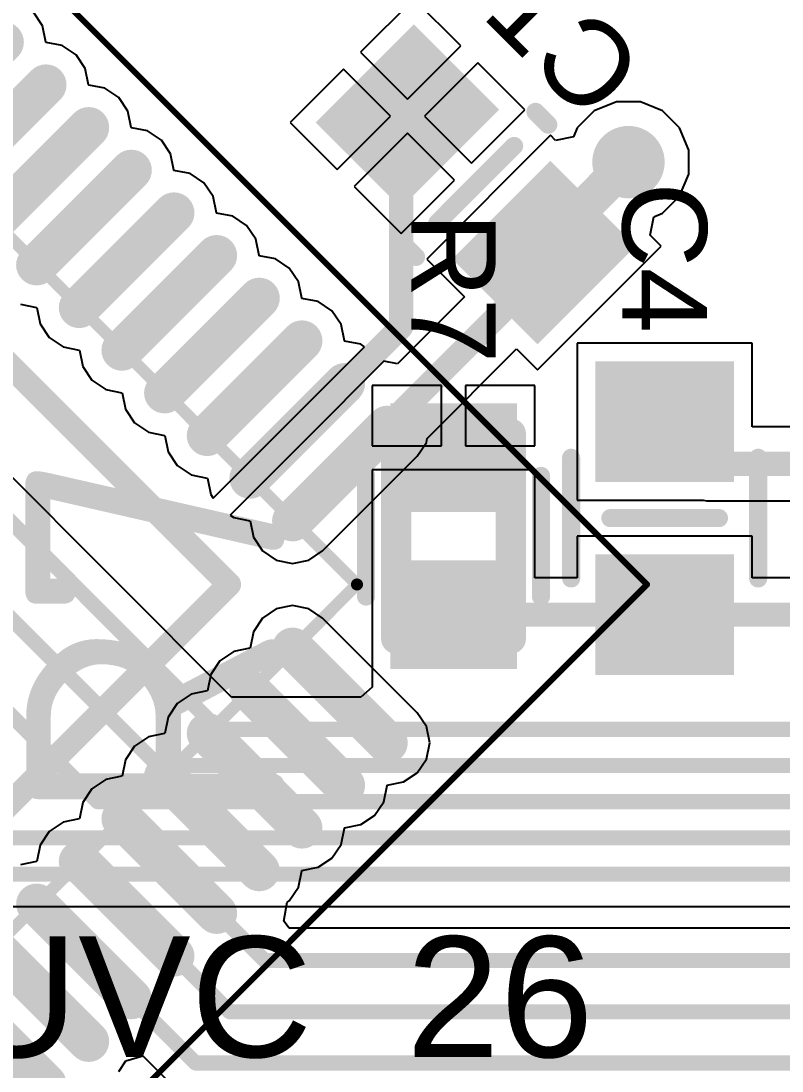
# Model space of a CAD drawing. Header units: inches. Extents: x -0.1 to 88.5, y -0.1 to 66.5.
# Drawn here: x 20.16 to 26.47, y 4.97 to 13.67 of the extents above; entities that cross this region are included whole.
import ezdxf

# ---------------------------------------------------------------- set-up
doc = ezdxf.new("R2010")
doc.units = ezdxf.units.IN
for name, color, linetype in [('Assembly Notes', 56, 'Continuous'), ('Bottom Layer', 5, 'Continuous'), ('Bottom Overlay', 54, 'Continuous'), ('Bottom Paste', 16, 'Continuous'), ('Bottom Solder', 6, 'Continuous'), ('Mechanical 1', 6, 'Continuous'), ('Mechanical 15', 56, 'Continuous'), ('Top Layer', 1, 'Continuous'), ('Top Overlay', 2, 'Continuous'), ('Top Paste', 8, 'Continuous'), ('Top Solder', 216, 'Continuous'), ('Via Holes', 16, 'Continuous')]:
    doc.layers.add(name, color=color, linetype=linetype)
doc.styles.add('Arial', font='', dxfattribs={"height": 0.2})
doc.styles.add('GOST type B', font='', dxfattribs={"height": 0.2})
doc.styles.get('Arial').set_extended_font_data('Arial')
doc.styles.get('GOST type B').set_extended_font_data('GOST type B')

# ---------------------------------------------------------------- blocks, each defined once
blk = doc.blocks.new('LQFP48_B_11')
at = {"layer": 'Bottom Layer'}
h = blk.add_hatch(color=5, dxfattribs=at)
edge = h.paths.add_edge_path()
edge.add_arc((-1.25, 3.495), 0.145, 180, 360)
edge.add_line((-1.105, 3.495), (-1.105, 4.605))
edge.add_arc((-1.25, 4.605), 0.145, 0, 180)
edge.add_line((-1.395, 4.605), (-1.395, 3.495))
h = blk.add_hatch(color=5, dxfattribs=at)
edge = h.paths.add_edge_path()
edge.add_arc((-0.75, 3.495), 0.145, 180, 360)
edge.add_line((-0.605, 3.495), (-0.605, 4.605))
edge.add_arc((-0.75, 4.605), 0.145, 0, 180)
edge.add_line((-0.895, 4.605), (-0.895, 3.495))
h = blk.add_hatch(color=5, dxfattribs=at)
edge = h.paths.add_edge_path()
edge.add_arc((-0.25, 3.495), 0.145, 180, 360)
edge.add_line((-0.105, 3.495), (-0.105, 4.605))
edge.add_arc((-0.25, 4.605), 0.145, 0, 180)
edge.add_line((-0.395, 4.605), (-0.395, 3.495))
h = blk.add_hatch(color=5, dxfattribs=at)
edge = h.paths.add_edge_path()
edge.add_arc((0.25, 3.495), 0.145, 180, 360)
edge.add_line((0.395, 3.495), (0.395, 4.605))
edge.add_arc((0.25, 4.605), 0.145, 0, 180)
edge.add_line((0.105, 4.605), (0.105, 3.495))
h = blk.add_hatch(color=5, dxfattribs=at)
edge = h.paths.add_edge_path()
edge.add_arc((0.75, 3.495), 0.145, 180, 360)
edge.add_line((0.895, 3.495), (0.895, 4.605))
edge.add_arc((0.75, 4.605), 0.145, 0, 180)
edge.add_line((0.605, 4.605), (0.605, 3.495))
h = blk.add_hatch(color=5, dxfattribs=at)
edge = h.paths.add_edge_path()
edge.add_arc((1.25, 3.495), 0.145, 180, 360)
edge.add_line((1.395, 3.495), (1.395, 4.605))
edge.add_arc((1.25, 4.605), 0.145, 0, 180)
edge.add_line((1.105, 4.605), (1.105, 3.495))
h = blk.add_hatch(color=5, dxfattribs=at)
edge = h.paths.add_edge_path()
edge.add_arc((1.75, 3.495), 0.145, 180, 360)
edge.add_line((1.895, 3.495), (1.895, 4.605))
edge.add_arc((1.75, 4.605), 0.145, 0, 180)
edge.add_line((1.605, 4.605), (1.605, 3.495))
h = blk.add_hatch(color=5, dxfattribs=at)
edge = h.paths.add_edge_path()
edge.add_arc((2.25, 3.495), 0.145, 180, 360)
edge.add_line((2.395, 3.495), (2.395, 4.605))
edge.add_arc((2.25, 4.605), 0.145, 0, 180)
edge.add_line((2.105, 4.605), (2.105, 3.495))
h = blk.add_hatch(color=5, dxfattribs=at)
edge = h.paths.add_edge_path()
edge.add_arc((2.75, 3.495), 0.145, 180, 360)
edge.add_line((2.895, 3.495), (2.895, 4.605))
edge.add_arc((2.75, 4.605), 0.145, 0, 180)
edge.add_line((2.605, 4.605), (2.605, 3.495))
h = blk.add_hatch(color=5, dxfattribs=at)
edge = h.paths.add_edge_path()
edge.add_arc((3.495, 2.75), 0.145, 90, 270)
edge.add_line((3.495, 2.605), (4.605, 2.605))
edge.add_arc((4.605, 2.75), 0.145, 270, 450)
edge.add_line((4.605, 2.895), (3.495, 2.895))
h = blk.add_hatch(color=5, dxfattribs=at)
edge = h.paths.add_edge_path()
edge.add_arc((3.495, 2.25), 0.145, 90, 270)
edge.add_line((3.495, 2.105), (4.605, 2.105))
edge.add_arc((4.605, 2.25), 0.145, 270, 450)
edge.add_line((4.605, 2.395), (3.495, 2.395))
h = blk.add_hatch(color=5, dxfattribs=at)
edge = h.paths.add_edge_path()
edge.add_arc((3.495, 1.75), 0.145, 90, 270)
edge.add_line((3.495, 1.605), (4.605, 1.605))
edge.add_arc((4.605, 1.75), 0.145, 270, 450)
edge.add_line((4.605, 1.895), (3.495, 1.895))
h = blk.add_hatch(color=5, dxfattribs=at)
edge = h.paths.add_edge_path()
edge.add_arc((3.495, 1.25), 0.145, 90, 270)
edge.add_line((3.495, 1.105), (4.605, 1.105))
edge.add_arc((4.605, 1.25), 0.145, 270, 450)
edge.add_line((4.605, 1.395), (3.495, 1.395))
h = blk.add_hatch(color=5, dxfattribs=at)
edge = h.paths.add_edge_path()
edge.add_arc((3.495, 0.75), 0.145, 90, 270)
edge.add_line((3.495, 0.605), (4.605, 0.605))
edge.add_arc((4.605, 0.75), 0.145, 270, 450)
edge.add_line((4.605, 0.895), (3.495, 0.895))
h = blk.add_hatch(color=5, dxfattribs=at)
edge = h.paths.add_edge_path()
edge.add_arc((3.495, 0.25), 0.145, 90, 270)
edge.add_line((3.495, 0.105), (4.605, 0.105))
edge.add_arc((4.605, 0.25), 0.145, 270, 450)
edge.add_line((4.605, 0.395), (3.495, 0.395))
h = blk.add_hatch(color=5, dxfattribs=at)
edge = h.paths.add_edge_path()
edge.add_arc((3.495, -0.25), 0.145, 90, 270)
edge.add_line((3.495, -0.395), (4.605, -0.395))
edge.add_arc((4.605, -0.25), 0.145, 270, 450)
edge.add_line((4.605, -0.105), (3.495, -0.105))
h = blk.add_hatch(color=5, dxfattribs=at)
edge = h.paths.add_edge_path()
edge.add_arc((3.495, -0.75), 0.145, 90, 270)
edge.add_line((3.495, -0.895), (4.605, -0.895))
edge.add_arc((4.605, -0.75), 0.145, 270, 450)
edge.add_line((4.605, -0.605), (3.495, -0.605))
h = blk.add_hatch(color=5, dxfattribs=at)
edge = h.paths.add_edge_path()
edge.add_arc((3.495, -1.25), 0.145, 90, 270)
edge.add_line((3.495, -1.395), (4.605, -1.395))
edge.add_arc((4.605, -1.25), 0.145, 270, 450)
edge.add_line((4.605, -1.105), (3.495, -1.105))
at = {"layer": 'Bottom Paste'}
h = blk.add_hatch(color=16, dxfattribs=at)
edge = h.paths.add_edge_path()
edge.add_arc((-1.25, 3.495), 0.145, 180, 360)
edge.add_line((-1.105, 3.495), (-1.105, 4.605))
edge.add_arc((-1.25, 4.605), 0.145, 0, 180)
edge.add_line((-1.395, 4.605), (-1.395, 3.495))
h = blk.add_hatch(color=16, dxfattribs=at)
edge = h.paths.add_edge_path()
edge.add_arc((-0.75, 3.495), 0.145, 180, 360)
edge.add_line((-0.605, 3.495), (-0.605, 4.605))
edge.add_arc((-0.75, 4.605), 0.145, 0, 180)
edge.add_line((-0.895, 4.605), (-0.895, 3.495))
h = blk.add_hatch(color=16, dxfattribs=at)
edge = h.paths.add_edge_path()
edge.add_arc((-0.25, 3.495), 0.145, 180, 360)
edge.add_line((-0.105, 3.495), (-0.105, 4.605))
edge.add_arc((-0.25, 4.605), 0.145, 0, 180)
edge.add_line((-0.395, 4.605), (-0.395, 3.495))
h = blk.add_hatch(color=16, dxfattribs=at)
edge = h.paths.add_edge_path()
edge.add_arc((0.25, 3.495), 0.145, 180, 360)
edge.add_line((0.395, 3.495), (0.395, 4.605))
edge.add_arc((0.25, 4.605), 0.145, 0, 180)
edge.add_line((0.105, 4.605), (0.105, 3.495))
h = blk.add_hatch(color=16, dxfattribs=at)
edge = h.paths.add_edge_path()
edge.add_arc((0.75, 3.495), 0.145, 180, 360)
edge.add_line((0.895, 3.495), (0.895, 4.605))
edge.add_arc((0.75, 4.605), 0.145, 0, 180)
edge.add_line((0.605, 4.605), (0.605, 3.495))
h = blk.add_hatch(color=16, dxfattribs=at)
edge = h.paths.add_edge_path()
edge.add_arc((1.25, 3.495), 0.145, 180, 360)
edge.add_line((1.395, 3.495), (1.395, 4.605))
edge.add_arc((1.25, 4.605), 0.145, 0, 180)
edge.add_line((1.105, 4.605), (1.105, 3.495))
h = blk.add_hatch(color=16, dxfattribs=at)
edge = h.paths.add_edge_path()
edge.add_arc((1.75, 3.495), 0.145, 180, 360)
edge.add_line((1.895, 3.495), (1.895, 4.605))
edge.add_arc((1.75, 4.605), 0.145, 0, 180)
edge.add_line((1.605, 4.605), (1.605, 3.495))
h = blk.add_hatch(color=16, dxfattribs=at)
edge = h.paths.add_edge_path()
edge.add_arc((2.25, 3.495), 0.145, 180, 360)
edge.add_line((2.395, 3.495), (2.395, 4.605))
edge.add_arc((2.25, 4.605), 0.145, 0, 180)
edge.add_line((2.105, 4.605), (2.105, 3.495))
h = blk.add_hatch(color=16, dxfattribs=at)
edge = h.paths.add_edge_path()
edge.add_arc((2.75, 3.495), 0.145, 180, 360)
edge.add_line((2.895, 3.495), (2.895, 4.605))
edge.add_arc((2.75, 4.605), 0.145, 0, 180)
edge.add_line((2.605, 4.605), (2.605, 3.495))
h = blk.add_hatch(color=16, dxfattribs=at)
edge = h.paths.add_edge_path()
edge.add_arc((3.495, 2.75), 0.145, 90, 270)
edge.add_line((3.495, 2.605), (4.605, 2.605))
edge.add_arc((4.605, 2.75), 0.145, 270, 450)
edge.add_line((4.605, 2.895), (3.495, 2.895))
h = blk.add_hatch(color=16, dxfattribs=at)
edge = h.paths.add_edge_path()
edge.add_arc((3.495, 2.25), 0.145, 90, 270)
edge.add_line((3.495, 2.105), (4.605, 2.105))
edge.add_arc((4.605, 2.25), 0.145, 270, 450)
edge.add_line((4.605, 2.395), (3.495, 2.395))
h = blk.add_hatch(color=16, dxfattribs=at)
edge = h.paths.add_edge_path()
edge.add_arc((3.495, 1.75), 0.145, 90, 270)
edge.add_line((3.495, 1.605), (4.605, 1.605))
edge.add_arc((4.605, 1.75), 0.145, 270, 450)
edge.add_line((4.605, 1.895), (3.495, 1.895))
h = blk.add_hatch(color=16, dxfattribs=at)
edge = h.paths.add_edge_path()
edge.add_arc((3.495, 1.25), 0.145, 90, 270)
edge.add_line((3.495, 1.105), (4.605, 1.105))
edge.add_arc((4.605, 1.25), 0.145, 270, 450)
edge.add_line((4.605, 1.395), (3.495, 1.395))
h = blk.add_hatch(color=16, dxfattribs=at)
edge = h.paths.add_edge_path()
edge.add_arc((3.495, 0.75), 0.145, 90, 270)
edge.add_line((3.495, 0.605), (4.605, 0.605))
edge.add_arc((4.605, 0.75), 0.145, 270, 450)
edge.add_line((4.605, 0.895), (3.495, 0.895))
h = blk.add_hatch(color=16, dxfattribs=at)
edge = h.paths.add_edge_path()
edge.add_arc((3.495, 0.25), 0.145, 90, 270)
edge.add_line((3.495, 0.105), (4.605, 0.105))
edge.add_arc((4.605, 0.25), 0.145, 270, 450)
edge.add_line((4.605, 0.395), (3.495, 0.395))
h = blk.add_hatch(color=16, dxfattribs=at)
edge = h.paths.add_edge_path()
edge.add_arc((3.495, -0.25), 0.145, 90, 270)
edge.add_line((3.495, -0.395), (4.605, -0.395))
edge.add_arc((4.605, -0.25), 0.145, 270, 450)
edge.add_line((4.605, -0.105), (3.495, -0.105))
h = blk.add_hatch(color=16, dxfattribs=at)
edge = h.paths.add_edge_path()
edge.add_arc((3.495, -0.75), 0.145, 90, 270)
edge.add_line((3.495, -0.895), (4.605, -0.895))
edge.add_arc((4.605, -0.75), 0.145, 270, 450)
edge.add_line((4.605, -0.605), (3.495, -0.605))
h = blk.add_hatch(color=16, dxfattribs=at)
edge = h.paths.add_edge_path()
edge.add_arc((3.495, -1.25), 0.145, 90, 270)
edge.add_line((3.495, -1.395), (4.605, -1.395))
edge.add_arc((4.605, -1.25), 0.145, 270, 450)
edge.add_line((4.605, -1.105), (3.495, -1.105))
at = {"layer": 'Bottom Solder'}
h = blk.add_hatch(color=6, dxfattribs=at)
edge = h.paths.add_edge_path()
edge.add_arc((-1.75, 3.495), 0.17, 180, 360)
edge.add_line((-1.58, 3.495), (-1.58, 4.605))
edge.add_arc((-1.75, 4.605), 0.17, 0, 180)
edge.add_line((-1.92, 4.605), (-1.92, 3.495))
h = blk.add_hatch(color=6, dxfattribs=at)
edge = h.paths.add_edge_path()
edge.add_arc((-1.25, 3.495), 0.17, 180, 360)
edge.add_line((-1.08, 3.495), (-1.08, 4.605))
edge.add_arc((-1.25, 4.605), 0.17, 0, 180)
edge.add_line((-1.42, 4.605), (-1.42, 3.495))
h = blk.add_hatch(color=6, dxfattribs=at)
edge = h.paths.add_edge_path()
edge.add_arc((-0.75, 3.495), 0.17, 180, 360)
edge.add_line((-0.58, 3.495), (-0.58, 4.605))
edge.add_arc((-0.75, 4.605), 0.17, 0, 180)
edge.add_line((-0.92, 4.605), (-0.92, 3.495))
h = blk.add_hatch(color=6, dxfattribs=at)
edge = h.paths.add_edge_path()
edge.add_arc((-0.25, 3.495), 0.17, 180, 360)
edge.add_line((-0.08, 3.495), (-0.08, 4.605))
edge.add_arc((-0.25, 4.605), 0.17, 0, 180)
edge.add_line((-0.42, 4.605), (-0.42, 3.495))
h = blk.add_hatch(color=6, dxfattribs=at)
edge = h.paths.add_edge_path()
edge.add_arc((0.25, 3.495), 0.17, 180, 360)
edge.add_line((0.42, 3.495), (0.42, 4.605))
edge.add_arc((0.25, 4.605), 0.17, 0, 180)
edge.add_line((0.08, 4.605), (0.08, 3.495))
h = blk.add_hatch(color=6, dxfattribs=at)
edge = h.paths.add_edge_path()
edge.add_arc((0.75, 3.495), 0.17, 180, 360)
edge.add_line((0.92, 3.495), (0.92, 4.605))
edge.add_arc((0.75, 4.605), 0.17, 0, 180)
edge.add_line((0.58, 4.605), (0.58, 3.495))
h = blk.add_hatch(color=6, dxfattribs=at)
edge = h.paths.add_edge_path()
edge.add_arc((1.25, 3.495), 0.17, 180, 360)
edge.add_line((1.42, 3.495), (1.42, 4.605))
edge.add_arc((1.25, 4.605), 0.17, 0, 180)
edge.add_line((1.08, 4.605), (1.08, 3.495))
h = blk.add_hatch(color=6, dxfattribs=at)
edge = h.paths.add_edge_path()
edge.add_arc((1.75, 3.495), 0.17, 180, 360)
edge.add_line((1.92, 3.495), (1.92, 4.605))
edge.add_arc((1.75, 4.605), 0.17, 0, 180)
edge.add_line((1.58, 4.605), (1.58, 3.495))
h = blk.add_hatch(color=6, dxfattribs=at)
edge = h.paths.add_edge_path()
edge.add_arc((2.25, 3.495), 0.17, 180, 360)
edge.add_line((2.42, 3.495), (2.42, 4.605))
edge.add_arc((2.25, 4.605), 0.17, 0, 180)
edge.add_line((2.08, 4.605), (2.08, 3.495))
h = blk.add_hatch(color=6, dxfattribs=at)
edge = h.paths.add_edge_path()
edge.add_arc((2.75, 3.495), 0.17, 180, 360)
edge.add_line((2.92, 3.495), (2.92, 4.605))
edge.add_arc((2.75, 4.605), 0.17, 0, 180)
edge.add_line((2.58, 4.605), (2.58, 3.495))
h = blk.add_hatch(color=6, dxfattribs=at)
edge = h.paths.add_edge_path()
edge.add_arc((3.495, 2.75), 0.17, 90, 270)
edge.add_line((3.495, 2.58), (4.605, 2.58))
edge.add_arc((4.605, 2.75), 0.17, 270, 450)
edge.add_line((4.605, 2.92), (3.495, 2.92))
h = blk.add_hatch(color=6, dxfattribs=at)
edge = h.paths.add_edge_path()
edge.add_arc((3.495, 2.25), 0.17, 90, 270)
edge.add_line((3.495, 2.08), (4.605, 2.08))
edge.add_arc((4.605, 2.25), 0.17, 270, 450)
edge.add_line((4.605, 2.42), (3.495, 2.42))
h = blk.add_hatch(color=6, dxfattribs=at)
edge = h.paths.add_edge_path()
edge.add_arc((3.495, 1.75), 0.17, 90, 270)
edge.add_line((3.495, 1.58), (4.605, 1.58))
edge.add_arc((4.605, 1.75), 0.17, 270, 450)
edge.add_line((4.605, 1.92), (3.495, 1.92))
h = blk.add_hatch(color=6, dxfattribs=at)
edge = h.paths.add_edge_path()
edge.add_arc((3.495, 1.25), 0.17, 90, 270)
edge.add_line((3.495, 1.08), (4.605, 1.08))
edge.add_arc((4.605, 1.25), 0.17, 270, 450)
edge.add_line((4.605, 1.42), (3.495, 1.42))
h = blk.add_hatch(color=6, dxfattribs=at)
edge = h.paths.add_edge_path()
edge.add_arc((3.495, 0.75), 0.17, 90, 270)
edge.add_line((3.495, 0.58), (4.605, 0.58))
edge.add_arc((4.605, 0.75), 0.17, 270, 450)
edge.add_line((4.605, 0.92), (3.495, 0.92))
h = blk.add_hatch(color=6, dxfattribs=at)
edge = h.paths.add_edge_path()
edge.add_arc((3.495, 0.25), 0.17, 90, 270)
edge.add_line((3.495, 0.08), (4.605, 0.08))
edge.add_arc((4.605, 0.25), 0.17, 270, 450)
edge.add_line((4.605, 0.42), (3.495, 0.42))
h = blk.add_hatch(color=6, dxfattribs=at)
edge = h.paths.add_edge_path()
edge.add_arc((3.495, -0.25), 0.17, 90, 270)
edge.add_line((3.495, -0.42), (4.605, -0.42))
edge.add_arc((4.605, -0.25), 0.17, 270, 450)
edge.add_line((4.605, -0.08), (3.495, -0.08))
h = blk.add_hatch(color=6, dxfattribs=at)
edge = h.paths.add_edge_path()
edge.add_arc((3.495, -0.75), 0.17, 90, 270)
edge.add_line((3.495, -0.92), (4.605, -0.92))
edge.add_arc((4.605, -0.75), 0.17, 270, 450)
edge.add_line((4.605, -0.58), (3.495, -0.58))
h = blk.add_hatch(color=6, dxfattribs=at)
edge = h.paths.add_edge_path()
edge.add_arc((3.495, -1.25), 0.17, 90, 270)
edge.add_line((3.495, -1.42), (4.605, -1.42))
edge.add_arc((4.605, -1.25), 0.17, 270, 450)
edge.add_line((4.605, -1.08), (3.495, -1.08))
at = {"layer": 'Bottom Overlay'}
for points in [[(-2.75, 2.75, 0.2, 0.2, 0), (2.75, 2.75, 0.2, 0.2, 0)], [(2.75, -2.75, 0.2, 0.2, 0), (2.75, 2.75, 0.2, 0.2, 0)]]:
    blk.add_lwpolyline(points, format="xyseb", dxfattribs=at)
blk.add_lwpolyline([(2.7, 2.75, 0.1, 0.1, 1), (2.8, 2.75, 0.1, 0.1, 1)], format="xyseb", close=True, dxfattribs=at)
blk.add_lwpolyline([(2.7, 2.75, 0.1, 0.1, 1), (2.8, 2.75, 0.1, 0.1, 1)], format="xyseb", close=True, dxfattribs=at)
at = {"layer": 'Mechanical 1'}
for points in [[(-3.5, 3.5, 0.1, 0.1, 0), (3.5, 3.5, 0.1, 0.1, 0)], [(3.5, -3.5, 0.1, 0.1, 0), (3.5, 3.5, 0.1, 0.1, 0)]]:
    blk.add_lwpolyline(points, format="xyseb", dxfattribs=at)
blk.add_lwpolyline([(3.475, 3.5, 0.05, 0.05, 1), (3.525, 3.5, 0.05, 0.05, 1)], format="xyseb", close=True, dxfattribs=at)
blk.add_lwpolyline([(3.475, 3.5, 0.05, 0.05, 1), (3.525, 3.5, 0.05, 0.05, 1)], format="xyseb", close=True, dxfattribs=at)
at = {"layer": 'Mechanical 15'}
for points in [[(-5.2, 5.2, 0.05, 0.05, 0), (5.2, 5.2, 0.05, 0.05, 0)], [(5.2, -5.2, 0.05, 0.05, 0), (5.2, 5.2, 0.05, 0.05, 0)]]:
    blk.add_lwpolyline(points, format="xyseb", dxfattribs=at)
blk.add_lwpolyline([(5.1875, 5.2, 0.025, 0.025, 1), (5.2125, 5.2, 0.025, 0.025, 1)], format="xyseb", close=True, dxfattribs=at)
blk.add_lwpolyline([(5.1875, 5.2, 0.025, 0.025, 1), (5.2125, 5.2, 0.025, 0.025, 1)], format="xyseb", close=True, dxfattribs=at)
blk = doc.blocks.new('0603R_B_29')
at = {"layer": 'Bottom Layer'}
for points in [[(-0.25, 0.475), (-0.25, -0.475), (-1.05, -0.475), (-1.05, 0.475)], [(1.05, 0.475), (1.05, -0.475), (0.25, -0.475), (0.25, 0.475)]]:
    blk.add_hatch(color=5, dxfattribs=at).paths.add_polyline_path(points)
at = {"layer": 'Bottom Paste'}
for points in [[(-0.25, 0.475), (-0.25, -0.475), (-1.05, -0.475), (-1.05, 0.475)], [(1.05, 0.475), (1.05, -0.475), (0.25, -0.475), (0.25, 0.475)]]:
    blk.add_hatch(color=16, dxfattribs=at).paths.add_polyline_path(points)
at = {"layer": 'Bottom Solder'}
for points in [[(-0.2, 0.525), (-0.2, -0.525), (-1.1, -0.525), (-1.1, 0.525)], [(1.1, 0.525), (1.1, -0.525), (0.2, -0.525), (0.2, 0.525)]]:
    blk.add_hatch(color=6, dxfattribs=at).paths.add_polyline_path(points)
at = {"layer": 'Assembly Notes'}
for points in [[(0.85, 0.475, 0.25, 0.25, 0), (-0.85, 0.475, 0.25, 0.25, 0)], [(-0.85, 0.475, 0.25, 0.25, 0), (-0.85, -0.475, 0.25, 0.25, 0)], [(0.85, 0.475, 0.25, 0.25, 0), (0.85, -0.475, 0.25, 0.25, 0)], [(0.85, -0.475, 0.25, 0.25, 0), (-0.85, -0.475, 0.25, 0.25, 0)]]:
    blk.add_lwpolyline(points, format="xyseb", dxfattribs=at)
for points in [[(-0.9125, 0.475, 0.125, 0.125, 1), (-0.7875, 0.475, 0.125, 0.125, 1)], [(-0.9125, 0.475, 0.125, 0.125, 1), (-0.7875, 0.475, 0.125, 0.125, 1)], [(0.7875, 0.475, 0.125, 0.125, 1), (0.9125, 0.475, 0.125, 0.125, 1)], [(0.7875, 0.475, 0.125, 0.125, 1), (0.9125, 0.475, 0.125, 0.125, 1)], [(-0.9125, -0.475, 0.125, 0.125, 1), (-0.7875, -0.475, 0.125, 0.125, 1)], [(-0.9125, -0.475, 0.125, 0.125, 1), (-0.7875, -0.475, 0.125, 0.125, 1)], [(0.7875, -0.475, 0.125, 0.125, 1), (0.9125, -0.475, 0.125, 0.125, 1)], [(0.7875, -0.475, 0.125, 0.125, 1), (0.9125, -0.475, 0.125, 0.125, 1)]]:
    blk.add_lwpolyline(points, format="xyseb", close=True, dxfattribs=at)
at = {"layer": 'Assembly Notes', "style": 'GOST type B', "text_generation_flag": 2}
blk.add_text('R15', height=2.15, rotation=180, dxfattribs=at).set_placement((-2.4, -1.4))
blk = doc.blocks.new('0603R_37')
at = {"layer": 'Top Layer'}
for points in [[(-1.05, -0.475), (-1.05, 0.475), (-0.25, 0.475), (-0.25, -0.475)], [(0.25, -0.475), (0.25, 0.475), (1.05, 0.475), (1.05, -0.475)]]:
    blk.add_hatch(color=1, dxfattribs=at).paths.add_polyline_path(points)
at = {"layer": 'Top Paste'}
for points in [[(-1.05, -0.475), (-1.05, 0.475), (-0.25, 0.475), (-0.25, -0.475)], [(0.25, -0.475), (0.25, 0.475), (1.05, 0.475), (1.05, -0.475)]]:
    blk.add_hatch(color=8, dxfattribs=at).paths.add_polyline_path(points)
at = {"layer": 'Top Solder'}
for points in [[(-1.1, -0.525), (-1.1, 0.525), (-0.2, 0.525), (-0.2, -0.525)], [(0.2, -0.525), (0.2, 0.525), (1.1, 0.525), (1.1, -0.525)]]:
    blk.add_hatch(color=216, dxfattribs=at).paths.add_polyline_path(points)
at = {"layer": 'Assembly Notes'}
for points in [[(-0.85, 0.475, 0.25, 0.25, 0), (0.85, 0.475, 0.25, 0.25, 0)], [(-0.85, 0.475, 0.25, 0.25, 0), (-0.85, -0.475, 0.25, 0.25, 0)], [(0.85, 0.475, 0.25, 0.25, 0), (0.85, -0.475, 0.25, 0.25, 0)], [(-0.85, -0.475, 0.25, 0.25, 0), (0.85, -0.475, 0.25, 0.25, 0)]]:
    blk.add_lwpolyline(points, format="xyseb", dxfattribs=at)
for points in [[(-0.9125, 0.475, 0.125, 0.125, 1), (-0.7875, 0.475, 0.125, 0.125, 1)], [(-0.9125, 0.475, 0.125, 0.125, 1), (-0.7875, 0.475, 0.125, 0.125, 1)], [(0.7875, 0.475, 0.125, 0.125, 1), (0.9125, 0.475, 0.125, 0.125, 1)], [(0.7875, 0.475, 0.125, 0.125, 1), (0.9125, 0.475, 0.125, 0.125, 1)], [(-0.9125, -0.475, 0.125, 0.125, 1), (-0.7875, -0.475, 0.125, 0.125, 1)], [(-0.9125, -0.475, 0.125, 0.125, 1), (-0.7875, -0.475, 0.125, 0.125, 1)], [(0.7875, -0.475, 0.125, 0.125, 1), (0.9125, -0.475, 0.125, 0.125, 1)], [(0.7875, -0.475, 0.125, 0.125, 1), (0.9125, -0.475, 0.125, 0.125, 1)]]:
    blk.add_lwpolyline(points, format="xyseb", close=True, dxfattribs=at)
at = {"layer": 'Top Overlay'}
for points in [[(-0.5, 0.725, 0.15, 0.15, 0), (0.5, 0.725, 0.15, 0.15, 0)], [(-0.5, -0.725, 0.15, 0.15, 0), (0.5, -0.725, 0.15, 0.15, 0)]]:
    blk.add_lwpolyline(points, format="xyseb", dxfattribs=at)
for points in [[(-0.5375, 0.725, 0.075, 0.075, 1), (-0.4625, 0.725, 0.075, 0.075, 1)], [(0.4625, 0.725, 0.075, 0.075, 1), (0.5375, 0.725, 0.075, 0.075, 1)], [(-0.5375, -0.725, 0.075, 0.075, 1), (-0.4625, -0.725, 0.075, 0.075, 1)], [(0.4625, -0.725, 0.075, 0.075, 1), (0.5375, -0.725, 0.075, 0.075, 1)]]:
    blk.add_lwpolyline(points, format="xyseb", close=True, dxfattribs=at)
at = {"layer": 'Assembly Notes', "style": 'GOST type B'}
blk.add_text('R7', height=2.15, dxfattribs=at).set_placement((-2.4, 1.4))
blk = doc.blocks.new('0603C_B_58')
at = {"layer": 'Bottom Layer'}
for points in [[(-0.35, 0.525), (-0.35, -0.525), (-1.25, -0.525), (-1.25, 0.525)], [(1.25, 0.525), (1.25, -0.525), (0.35, -0.525), (0.35, 0.525)]]:
    blk.add_hatch(color=5, dxfattribs=at).paths.add_polyline_path(points)
at = {"layer": 'Bottom Paste'}
for points in [[(-0.35, 0.525), (-0.35, -0.525), (-1.25, -0.525), (-1.25, 0.525)], [(1.25, 0.525), (1.25, -0.525), (0.35, -0.525), (0.35, 0.525)]]:
    blk.add_hatch(color=16, dxfattribs=at).paths.add_polyline_path(points)
at = {"layer": 'Bottom Solder'}
for points in [[(-0.3, 0.575), (-0.3, -0.575), (-1.3, -0.575), (-1.3, 0.575)], [(1.3, 0.575), (1.3, -0.575), (0.3, -0.575), (0.3, 0.575)]]:
    blk.add_hatch(color=6, dxfattribs=at).paths.add_polyline_path(points)
at = {"layer": 'Bottom Overlay'}
for points in [[(-0.075, 0.775, 0.15, 0.15, 0), (0.075, 0.775, 0.15, 0.15, 0)], [(0, -0.45, 0.15, 0.15, 0), (0, 0.45, 0.15, 0.15, 0)], [(-0.075, -0.775, 0.15, 0.15, 0), (0.075, -0.775, 0.15, 0.15, 0)]]:
    blk.add_lwpolyline(points, format="xyseb", dxfattribs=at)
for points in [[(-0.1125, 0.775, 0.075, 0.075, 1), (-0.0375, 0.775, 0.075, 0.075, 1)], [(0.0375, 0.775, 0.075, 0.075, 1), (0.1125, 0.775, 0.075, 0.075, 1)], [(-0.0375, 0.45, 0.075, 0.075, 1), (0.0375, 0.45, 0.075, 0.075, 1)], [(-0.0375, -0.45, 0.075, 0.075, 1), (0.0375, -0.45, 0.075, 0.075, 1)], [(-0.1125, -0.775, 0.075, 0.075, 1), (-0.0375, -0.775, 0.075, 0.075, 1)], [(0.0375, -0.775, 0.075, 0.075, 1), (0.1125, -0.775, 0.075, 0.075, 1)]]:
    blk.add_lwpolyline(points, format="xyseb", close=True, dxfattribs=at)
blk = doc.blocks.new('0603C_67')
at = {"layer": 'Top Layer'}
for points in [[(-1.25, -0.525), (-1.25, 0.525), (-0.35, 0.525), (-0.35, -0.525)], [(0.35, -0.525), (0.35, 0.525), (1.25, 0.525), (1.25, -0.525)]]:
    blk.add_hatch(color=1, dxfattribs=at).paths.add_polyline_path(points)
at = {"layer": 'Top Paste'}
for points in [[(-1.25, -0.525), (-1.25, 0.525), (-0.35, 0.525), (-0.35, -0.525)], [(0.35, -0.525), (0.35, 0.525), (1.25, 0.525), (1.25, -0.525)]]:
    blk.add_hatch(color=8, dxfattribs=at).paths.add_polyline_path(points)
at = {"layer": 'Top Solder'}
for points in [[(-1.3, -0.575), (-1.3, 0.575), (-0.3, 0.575), (-0.3, -0.575)], [(0.3, -0.575), (0.3, 0.575), (1.3, 0.575), (1.3, -0.575)]]:
    blk.add_hatch(color=216, dxfattribs=at).paths.add_polyline_path(points)
at = {"layer": 'Top Overlay'}
for points in [[(0.5, 0.775, 0.15, 0.15, 0), (-0.5, 0.775, 0.15, 0.15, 0)], [(0, -0.45, 0.15, 0.15, 0), (0, 0.45, 0.15, 0.15, 0)], [(0.5, -0.775, 0.15, 0.15, 0), (-0.5, -0.775, 0.15, 0.15, 0)]]:
    blk.add_lwpolyline(points, format="xyseb", dxfattribs=at)
for points in [[(-0.5375, 0.775, 0.075, 0.075, 1), (-0.4625, 0.775, 0.075, 0.075, 1)], [(0.4625, 0.775, 0.075, 0.075, 1), (0.5375, 0.775, 0.075, 0.075, 1)], [(-0.0375, 0.45, 0.075, 0.075, 1), (0.0375, 0.45, 0.075, 0.075, 1)], [(-0.0375, -0.45, 0.075, 0.075, 1), (0.0375, -0.45, 0.075, 0.075, 1)], [(-0.5375, -0.775, 0.075, 0.075, 1), (-0.4625, -0.775, 0.075, 0.075, 1)], [(0.4625, -0.775, 0.075, 0.075, 1), (0.5375, -0.775, 0.075, 0.075, 1)]]:
    blk.add_lwpolyline(points, format="xyseb", close=True, dxfattribs=at)

msp = doc.modelspace()

# ---------------------------------------------------------------- hatches: boundary and pattern name
at = {"layer": 'Bottom Layer'}
h = msp.add_hatch(color=5, dxfattribs=at)
edge = h.paths.add_edge_path()
edge.add_arc((25.2, 12.5), 0.3, 0, 360)
at = {"layer": 'Top Layer'}
h = msp.add_hatch(color=1, dxfattribs=at)
edge = h.paths.add_edge_path()
edge.add_arc((25.2, 12.5), 0.3, 0, 360)
at = {"layer": 'Via Holes'}
h = msp.add_hatch(color=7, dxfattribs=at)
edge = h.paths.add_edge_path()
edge.add_arc((25.2, 12.5), 0.15, 0, 360)

# ---------------------------------------------------------------- linework, layer by layer
at = {"layer": 'Bottom Layer'}
for p, q in [((23.4217, 13.8536), (22.9797, 13.4117)), ((23.8106, 13.4647), (23.4217, 13.8536)), ((20.3438, 13.6283), (20.2675, 13.7424)), ((20.3705, 13.4937), (20.3438, 13.6283)), ((20.3723, 13.4919), (20.3705, 13.4937)), ((20.507, 13.4651), (20.3723, 13.4919)), ((20.6211, 13.3888), (20.507, 13.4651)), ((22.9797, 13.4117), (23.3686, 13.0228)), ((23.3686, 13.0228), (23.8106, 13.4647)), ((20.6973, 13.2747), (20.6211, 13.3888)), ((23.952, 13.3233), (23.5101, 12.8814)), ((24.3409, 12.9344), (23.952, 13.3233)), ((20.7241, 13.1401), (20.6973, 13.2747)), ((22.8383, 13.2703), (22.3964, 12.8283)), ((23.2272, 12.8814), (22.8383, 13.2703)), ((20.7259, 13.1383), (20.7241, 13.1401)), ((20.8605, 13.1115), (20.7259, 13.1383)), ((20.9746, 13.0353), (20.8605, 13.1115)), ((21.0509, 12.9212), (20.9746, 13.0353)), ((25.1005, 13), (24.9168, 12.9239)), ((25.2995, 13), (25.1005, 13)), ((25.4832, 12.9239), (25.2995, 13)), ((21.0777, 12.7866), (21.0509, 12.9212)), ((22.7853, 12.4394), (23.2272, 12.8814)), ((23.5101, 12.8814), (23.899, 12.4925)), ((23.899, 12.4925), (24.3409, 12.9344)), ((24.9168, 12.9239), (24.7761, 12.7832)), ((25.6239, 12.7832), (25.4832, 12.9239)), ((22.3964, 12.8283), (22.7853, 12.4394)), ((21.0795, 12.7848), (21.0777, 12.7866)), ((21.2141, 12.758), (21.0795, 12.7848)), ((21.3282, 12.6817), (21.2141, 12.758)), ((23.3686, 12.7399), (22.9267, 12.298)), ((23.7575, 12.351), (23.3686, 12.7399)), ((24.553, 12.7223), (23.5277, 11.697)), ((24.5957, 12.6796), (24.553, 12.7223)), ((24.7455, 12.7094), (24.5957, 12.6796)), ((24.7761, 12.7832), (24.7455, 12.7094)), ((25.7, 12.5995), (25.6239, 12.7832)), ((21.4044, 12.5676), (21.3282, 12.6817)), ((21.4312, 12.433), (21.4044, 12.5676)), ((25.7, 12.4005), (25.7, 12.5995)), ((21.433, 12.4312), (21.4312, 12.433)), ((21.5676, 12.4044), (21.433, 12.4312)), ((21.6817, 12.3282), (21.5676, 12.4044)), ((25.6239, 12.2168), (25.7, 12.4005)), ((21.758, 12.2141), (21.6817, 12.3282)), ((22.9267, 12.298), (23.3156, 11.9091)), ((23.3156, 11.9091), (23.7575, 12.351)), ((21.7848, 12.0795), (21.758, 12.2141)), ((25.4832, 12.0761), (25.6239, 12.2168)), ((21.7866, 12.0777), (21.7848, 12.0795)), ((21.9212, 12.0509), (21.7866, 12.0777)), ((22.0353, 11.9746), (21.9212, 12.0509)), ((25.3796, 11.8957), (25.4094, 12.0455)), ((25.4094, 12.0455), (25.4832, 12.0761)), ((22.1115, 11.8605), (22.0353, 11.9746)), ((22.1383, 11.7259), (22.1115, 11.8605)), ((25.4723, 11.803), (25.3796, 11.8957)), ((24.447, 10.7777), (25.4723, 11.803)), ((22.1401, 11.7241), (22.1383, 11.7259)), ((22.2747, 11.6973), (22.1401, 11.7241)), ((22.3888, 11.6211), (22.2747, 11.6973)), ((23.5277, 11.697), (23.8406, 11.3841)), ((22.4651, 11.507), (22.3888, 11.6211)), ((22.4919, 11.3723), (22.4651, 11.507)), ((20.1599, 11.3231), (20.2946, 11.2964)), ((22.4937, 11.3705), (22.4919, 11.3723)), ((22.6283, 11.3438), (22.4937, 11.3705)), ((22.7424, 11.2675), (22.6283, 11.3438)), ((23.8406, 11.3841), (23.2859, 10.8294)), ((20.2946, 11.2964), (20.2964, 11.2946)), ((20.2964, 11.2946), (20.3231, 11.1599)), ((22.8186, 11.1534), (22.7424, 11.2675)), ((20.3231, 11.1599), (20.3994, 11.0458)), ((22.8454, 11.0188), (22.8186, 11.1534)), ((20.3994, 11.0458), (20.5135, 10.9696)), ((20.5135, 10.9696), (20.6481, 10.9428)), ((22.3841, 10.3435), (23.0112, 10.9706)), ((22.8472, 11.017), (22.8454, 11.0188)), ((22.9818, 10.9902), (22.8472, 11.017)), ((23.0112, 10.9706), (22.9818, 10.9902)), ((20.6481, 10.9428), (20.6499, 10.941)), ((20.6499, 10.941), (20.6767, 10.8064)), ((23.5325, 10.2108), (24.2732, 10.9515)), ((24.2732, 10.9515), (24.447, 10.7777)), ((20.6767, 10.8064), (20.7529, 10.6923)), ((23.1733, 10.8499), (22.5255, 10.2021)), ((23.2859, 10.8294), (23.1733, 10.8499)), ((20.7529, 10.6923), (20.8671, 10.616)), ((20.8671, 10.616), (21.0017, 10.5892)), ((21.0017, 10.5892), (21.0035, 10.5875)), ((21.0035, 10.5875), (21.0302, 10.4528)), ((21.0302, 10.4528), (21.1065, 10.3387)), ((21.1065, 10.3387), (21.2206, 10.2625)), ((21.757, 9.7164), (22.3841, 10.3435)), ((21.2206, 10.2625), (21.3552, 10.2357)), ((21.3552, 10.2357), (21.357, 10.2339)), ((21.357, 10.2339), (21.3838, 10.0993)), ((22.5255, 10.2021), (21.8984, 9.575)), ((23.5258, 10.1771), (23.5325, 10.2108)), ((21.3838, 10.0993), (21.46, 9.9852)), ((23.4495, 10.063), (23.5258, 10.1771)), ((22.6646, 9.2781), (23.4495, 10.063)), ((21.46, 9.9852), (21.5742, 9.9089)), ((21.5742, 9.9089), (21.7088, 9.8821)), ((21.7088, 9.8821), (21.7106, 9.8803)), ((21.7106, 9.8803), (21.7373, 9.7457)), ((21.7373, 9.7457), (21.757, 9.7164)), ((21.8984, 9.575), (21.9277, 9.5554)), ((21.9277, 9.5554), (22.0623, 9.5286)), ((22.0623, 9.5286), (22.0641, 9.5268)), ((22.0641, 9.5268), (22.0909, 9.3922)), ((22.0909, 9.3922), (22.1672, 9.2781)), ((22.1672, 9.2781), (22.2813, 9.2018)), ((22.5505, 9.2018), (22.6646, 9.2781)), ((22.2813, 9.2018), (22.4159, 9.175)), ((22.4159, 9.175), (22.5505, 9.2018)), ((22.2813, 8.7982), (22.1672, 8.7219)), ((22.4159, 8.825), (22.2813, 8.7982)), ((22.5505, 8.7982), (22.4159, 8.825)), ((22.6646, 8.7219), (22.5505, 8.7982)), ((22.1672, 8.7219), (22.0909, 8.6078)), ((23.4495, 7.937), (22.6646, 8.7219)), ((22.0909, 8.6078), (22.0641, 8.4732)), ((21.9277, 8.4446), (21.8136, 8.3684)), ((22.0623, 8.4714), (21.9277, 8.4446)), ((22.0641, 8.4732), (22.0623, 8.4714)), ((21.8136, 8.3684), (21.7373, 8.2543)), ((21.7373, 8.2543), (21.7106, 8.1197)), ((21.7088, 8.1179), (21.5742, 8.0911)), ((21.7106, 8.1197), (21.7088, 8.1179)), ((21.46, 8.0148), (21.3838, 7.9007)), ((21.5742, 8.0911), (21.46, 8.0148)), ((23.5258, 7.8229), (23.4495, 7.937)), ((21.3838, 7.9007), (21.357, 7.7661)), ((21.3552, 7.7643), (21.2206, 7.7375)), ((21.357, 7.7661), (21.3552, 7.7643)), ((23.5525, 7.6883), (23.5258, 7.8229)), ((21.1065, 7.6613), (21.0302, 7.5472)), ((21.2206, 7.7375), (21.1065, 7.6613)), ((23.5258, 7.5537), (23.5525, 7.6883)), ((21.0302, 7.5472), (21.0035, 7.4125)), ((23.4495, 7.4396), (23.5258, 7.5537)), ((21.0017, 7.4107), (20.8671, 7.384)), ((21.0035, 7.4125), (21.0017, 7.4107)), ((23.3354, 7.3633), (23.4495, 7.4396)), ((20.8671, 7.384), (20.7529, 7.3077)), ((23.1722, 7.2002), (23.199, 7.3348)), ((23.199, 7.3348), (23.2008, 7.3366)), ((23.2008, 7.3366), (23.3354, 7.3633)), ((20.7529, 7.3077), (20.6767, 7.1936)), ((20.6767, 7.1936), (20.6499, 7.059)), ((23.0959, 7.086), (23.1722, 7.2002)), ((20.6481, 7.0572), (20.5135, 7.0304)), ((20.6499, 7.059), (20.6481, 7.0572)), ((22.9818, 7.0098), (23.0959, 7.086)), ((20.5135, 7.0304), (20.3994, 6.9542)), ((22.8186, 6.8466), (22.8454, 6.9812)), ((22.8454, 6.9812), (22.8472, 6.983)), ((22.8472, 6.983), (22.9818, 7.0098)), ((20.3994, 6.9542), (20.3231, 6.84)), ((20.3231, 6.84), (20.2964, 6.7054)), ((22.7424, 6.7325), (22.8186, 6.8466)), ((20.2946, 6.7036), (20.1599, 6.6769)), ((20.2964, 6.7054), (20.2946, 6.7036)), ((22.6283, 6.6562), (22.7424, 6.7325)), ((22.4651, 6.493), (22.4919, 6.6277)), ((22.4919, 6.6277), (22.4937, 6.6295)), ((22.4937, 6.6295), (22.6283, 6.6562)), ((22.3888, 6.3789), (22.4651, 6.493)), ((22.344, 6.2104), (22.3718, 6.3675)), ((22.3718, 6.3675), (22.3888, 6.3789)), ((22.3889, 6.1522), (22.344, 6.2104)), ((29.4993, 6.1522), (22.3889, 6.1522)), ((20.9746, 4.9647), (21.0343, 5.054)), ((21.0343, 5.054), (21.1736, 5.0943)), ((21.1736, 5.0943), (21.4227, 4.8453))]:
    msp.add_line(p, q, dxfattribs=at)
for points in [[(23.3156, 11.1336, 0.2, 0.2, 0), (23.3156, 12.8814, 0.2, 0.2, 0)], [(24.5, 11.8, 0.3, 0.3, 0), (25.2, 12.5, 0.3, 0.3, 0)], [(25.2, 12.5, 0.3, 0.3, 0), (25.2, 12.5, 0.3, 0.3, 0)], [(24.5, 11.75, 0.3, 0.3, 0), (24.5, 11.8, 0.3, 0.3, 0)], [(24.5, 11.6109, 0.3, 0.3, 0), (24.5, 11.75, 0.3, 0.3, 0)], [(22.8083, 9.9192, 0.2, 0.2, 0), (24.5, 11.6109, 0.2, 0.2, 0)], [(22.4548, 10.2728, 0.2, 0.2, 0), (23.3156, 11.1336, 0.2, 0.2, 0)], [(21.3941, 6.6665, 0.125, 0.125, 0), (21.4012, 6.6665, 0.125, 0.125, 0)], [(21.4012, 6.6665, 0.125, 0.125, 0), (22.1832, 5.8845, 0.125, 0.125, 0)], [(21.0406, 6.313, 0.125, 0.125, 0), (21.894, 5.4595, 0.125, 0.125, 0)], [(20.687, 5.9594, 0.125, 0.125, 0), (21.6119, 5.0345, 0.125, 0.125, 0)], [(22.1832, 5.8845, 0.125, 0.125, 0), (29.4993, 5.8845, 0.125, 0.125, 0)], [(21.894, 5.4595, 0.125, 0.125, 0), (29.1951, 5.4595, 0.125, 0.125, 0)], [(21.6119, 5.0345, 0.125, 0.125, 0), (29.1605, 5.0345, 0.125, 0.125, 0)]]:
    msp.add_lwpolyline(points, format="xyseb", dxfattribs=at)
for points in [[(23.2656, 12.8814, 0.1, 0.1, 1), (23.3656, 12.8814, 0.1, 0.1, 1)], [(25.125, 12.5, 0.15, 0.15, 1), (25.275, 12.5, 0.15, 0.15, 1)], [(25.125, 12.5, 0.15, 0.15, 1), (25.275, 12.5, 0.15, 0.15, 1)], [(25.125, 12.5, 0.15, 0.15, 1), (25.275, 12.5, 0.15, 0.15, 1)], [(24.425, 11.8, 0.15, 0.15, 1), (24.575, 11.8, 0.15, 0.15, 1)], [(24.425, 11.8, 0.15, 0.15, 1), (24.575, 11.8, 0.15, 0.15, 1)], [(24.425, 11.75, 0.15, 0.15, 1), (24.575, 11.75, 0.15, 0.15, 1)], [(24.425, 11.75, 0.15, 0.15, 1), (24.575, 11.75, 0.15, 0.15, 1)], [(24.425, 11.6109, 0.15, 0.15, 1), (24.575, 11.6109, 0.15, 0.15, 1)], [(24.45, 11.6109, 0.1, 0.1, 1), (24.55, 11.6109, 0.1, 0.1, 1)], [(23.2656, 11.1336, 0.1, 0.1, 1), (23.3656, 11.1336, 0.1, 0.1, 1)], [(23.2656, 11.1336, 0.1, 0.1, 1), (23.3656, 11.1336, 0.1, 0.1, 1)], [(22.4048, 10.2728, 0.1, 0.1, 1), (22.5048, 10.2728, 0.1, 0.1, 1)], [(22.7583, 9.9192, 0.1, 0.1, 1), (22.8583, 9.9192, 0.1, 0.1, 1)], [(21.3629, 6.6665, 0.0625, 0.0625, 1), (21.4254, 6.6665, 0.0625, 0.0625, 1)], [(21.3699, 6.6665, 0.0625, 0.0625, 1), (21.4324, 6.6665, 0.0625, 0.0625, 1)], [(21.3699, 6.6665, 0.0625, 0.0625, 1), (21.4324, 6.6665, 0.0625, 0.0625, 1)], [(21.0093, 6.313, 0.0625, 0.0625, 1), (21.0718, 6.313, 0.0625, 0.0625, 1)], [(20.6558, 5.9594, 0.0625, 0.0625, 1), (20.7183, 5.9594, 0.0625, 0.0625, 1)], [(22.1519, 5.8845, 0.0625, 0.0625, 1), (22.2144, 5.8845, 0.0625, 0.0625, 1)], [(22.1519, 5.8845, 0.0625, 0.0625, 1), (22.2144, 5.8845, 0.0625, 0.0625, 1)], [(21.8628, 5.4595, 0.0625, 0.0625, 1), (21.9253, 5.4595, 0.0625, 0.0625, 1)], [(21.8628, 5.4595, 0.0625, 0.0625, 1), (21.9253, 5.4595, 0.0625, 0.0625, 1)], [(21.5807, 5.0345, 0.0625, 0.0625, 1), (21.6432, 5.0345, 0.0625, 0.0625, 1)], [(21.5807, 5.0345, 0.0625, 0.0625, 1), (21.6432, 5.0345, 0.0625, 0.0625, 1)]]:
    msp.add_lwpolyline(points, format="xyseb", close=True, dxfattribs=at)
at = {"layer": 'Top Layer'}
for p, q in [((26.225, 11), (24.775, 11)), ((24.775, 11), (24.775, 9.7)), ((26.225, 10.3059), (26.225, 11)), ((21.9109, 8.0676), (19.2893, 10.6893)), ((23.65, 10.65), (23.075, 10.65)), ((23.075, 10.65), (23.075, 10.15)), ((23.65, 10.15), (23.65, 10.65)), ((24.425, 10.65), (23.85, 10.65)), ((23.85, 10.65), (23.85, 10.15)), ((24.425, 10.15), (24.425, 10.65)), ((28.5, 10.3059), (26.225, 10.3059)), ((23.075, 10.15), (23.65, 10.15)), ((23.85, 10.15), (24.425, 10.15)), ((23.75, 9.95), (23.075, 9.95)), ((23.075, 9.95), (23.075, 9.477)), ((24.425, 9.95), (23.75, 9.95)), ((24.425, 9.477), (24.425, 9.95)), ((24.775, 9.7), (25.8204, 9.7)), ((25.8204, 9.7), (25.85, 9.6941)), ((25.85, 9.6941), (25.85, 9.6941)), ((25.85, 9.6941), (27.1028, 9.6941)), ((23.075, 9.477), (23.075, 9.45)), ((23.075, 9.45), (23.075, 9.35)), ((24.425, 9.45), (24.425, 9.477)), ((24.425, 9.35), (24.425, 9.45)), ((26.225, 9.4), (24.775, 9.4)), ((24.775, 9.4), (24.775, 9.0559)), ((26.225, 9.0559), (26.225, 9.4)), ((23.075, 9.35), (23.075, 9.323)), ((23.075, 9.323), (23.075, 8.15)), ((24.425, 9.323), (24.425, 9.35)), ((24.425, 9.0559), (24.425, 9.323)), ((24.775, 9.0559), (24.425, 9.0559)), ((26.8655, 9.0559), (26.225, 9.0559)), ((23.075, 8.15), (22.9821, 8.0676)), ((22.9821, 8.0676), (21.9109, 8.0676)), ((16.5395, 6.3324), (47.2891, 6.3324))]:
    msp.add_line(p, q, dxfattribs=at)
for points in [[(19.1, 10.5, 0.125, 0.125, 0), (21.8, 7.8, 0.125, 0.125, 0)], [(25.5, 10.35, 0.2, 0.2, 0), (25.85, 10, 0.2, 0.2, 0)], [(25.85, 10, 0.2, 0.2, 0), (28.5, 10, 0.2, 0.2, 0)], [(18.8, 10, 0.125, 0.125, 0), (21.3, 7.5, 0.125, 0.125, 0)], [(19, 9, 0.125, 0.125, 0), (20.8, 7.2, 0.125, 0.125, 0)], [(23.75, 8.75, 0.2, 0.2, 0), (25.5, 8.75, 0.2, 0.2, 0)], [(25.5, 8.75, 0.2, 0.2, 0), (28, 8.75, 0.2, 0.2, 0)], [(21.8, 7.8, 0.125, 0.125, 0), (26.8095, 7.8, 0.125, 0.125, 0)], [(21.3, 7.5, 0.125, 0.125, 0), (50, 7.5, 0.125, 0.125, 0)], [(20.8, 7.2, 0.125, 0.125, 0), (72.45, 7.2, 0.125, 0.125, 0)], [(17.35, 6.9, 0.125, 0.125, 0), (47.8106, 6.9, 0.125, 0.125, 0)], [(16.5285, 6.6, 0.125, 0.125, 0), (47.4, 6.6, 0.125, 0.125, 0)]]:
    msp.add_lwpolyline(points, format="xyseb", dxfattribs=at)
for points in [[(25.45, 10.35, 0.1, 0.1, 1), (25.55, 10.35, 0.1, 0.1, 1)], [(25.8, 10, 0.1, 0.1, 1), (25.9, 10, 0.1, 0.1, 1)], [(25.8, 10, 0.1, 0.1, 1), (25.9, 10, 0.1, 0.1, 1)], [(23.7, 8.75, 0.1, 0.1, 1), (23.8, 8.75, 0.1, 0.1, 1)], [(25.45, 8.75, 0.1, 0.1, 1), (25.55, 8.75, 0.1, 0.1, 1)], [(25.45, 8.75, 0.1, 0.1, 1), (25.55, 8.75, 0.1, 0.1, 1)], [(21.7687, 7.8, 0.0625, 0.0625, 1), (21.8312, 7.8, 0.0625, 0.0625, 1)], [(21.7687, 7.8, 0.0625, 0.0625, 1), (21.8312, 7.8, 0.0625, 0.0625, 1)], [(21.2688, 7.5, 0.0625, 0.0625, 1), (21.3313, 7.5, 0.0625, 0.0625, 1)], [(21.2688, 7.5, 0.0625, 0.0625, 1), (21.3313, 7.5, 0.0625, 0.0625, 1)], [(20.7687, 7.2, 0.0625, 0.0625, 1), (20.8312, 7.2, 0.0625, 0.0625, 1)], [(20.7687, 7.2, 0.0625, 0.0625, 1), (20.8312, 7.2, 0.0625, 0.0625, 1)]]:
    msp.add_lwpolyline(points, format="xyseb", close=True, dxfattribs=at)

# ---------------------------------------------------------------- block references
for name, p, rotation in [('LQFP48_B_11', (18, 9), 315), ('0603C_B_58', (23.9343, 12.3157), 315), ('0603C_67', (25.5, 9.55), 270), ('0603R_37', (23.75, 9.4), 90), ('0603R_B_29', (17.5, 2), 135)]:
    msp.add_blockref(name, p, dxfattribs=dict(rotation=rotation))

# ---------------------------------------------------------------- texts
at = {"layer": 'Bottom Overlay', "style": 'Arial', "text_generation_flag": 2}
msp.add_text('C15', height=0.7, rotation=315, dxfattribs=at).set_placement((24.8711, 12.8124))
at = {"layer": 'Top Overlay', "style": 'Arial'}
for s, p in [('C4', (25.1501, 12.3331)), ('R7', (23.4001, 12.0831))]:
    msp.add_text(s, height=0.7, rotation=270, dxfattribs=at).set_placement(p)
msp.add_text('SCREEN_SAUVC_26', height=1.000001, dxfattribs=at).set_placement((11.169, 5.0835))

doc.saveas('drawing.dxf')
